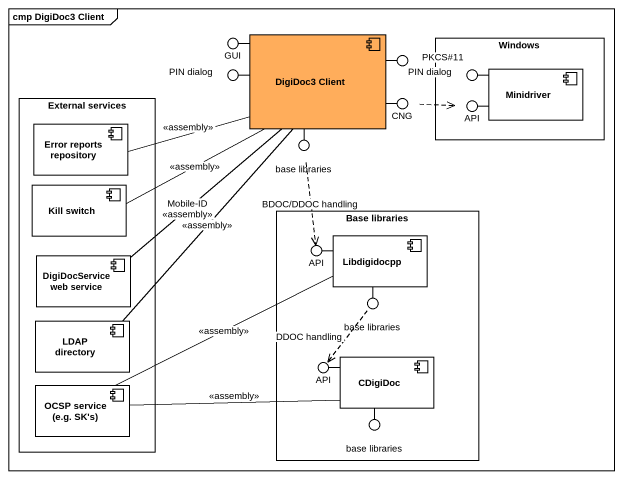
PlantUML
@startuml
mainframe cmp DigiDoc3 Client
() GUI
component "DigiDoc3 Client" as DigiDoc3_Client #FFAD5B
() "PKCS#11" as PKCS_11
rectangle Windows {
  component Minidriver #FFFFFF
}
rectangle "External services" as External_services {
  component "Error reports repository" as Error_reports_repository #FFFFFF
  component "Kill switch" as Kill_switch #FFFFFF
  component "DigiDocService web service" as DigiDocService_web_service #FFFFFF
  component "LDAP directory" as LDAP_directory #FFFFFF
  component "OCSP service (e.g. SK's)" as OCSP_service_e_g_SK_s #FFFFFF
}
() "PIN dialog" as PIN_dialog
() CNG
() "PIN dialog" as PIN_dialog_2
() "base libraries" as base_libraries
() API
rectangle "Base libraries" as Base_libraries {
  component Libdigidocpp #FFFFFF
  component CDigiDoc #FFFFFF
}
() "API" as API_2
() "base libraries" as base_libraries_2
() "API" as API_3
() "base libraries" as base_libraries_3
DigiDoc3_Client -left- GUI
DigiDoc3_Client -right- PKCS_11
DigiDoc3_Client -left- PIN_dialog
DigiDoc3_Client -right- CNG
Minidriver -left- PIN_dialog_2
DigiDoc3_Client -- base_libraries
Minidriver -left- API
Libdigidocpp -left- API_2
Libdigidocpp -- base_libraries_2
CDigiDoc -left- API_3
CDigiDoc -- base_libraries_3
DigiDoc3_Client -left- Error_reports_repository : <<assembly>>
DigiDoc3_Client -left- Kill_switch : <<assembly>>
DigiDoc3_Client -- DigiDocService_web_service : Mobile-ID\n<<assembly>>
DigiDoc3_Client -- LDAP_directory : <<assembly>>
CNG .right.> API
base_libraries ..> API_2 : BDOC/DDOC handling
Libdigidocpp -left- OCSP_service_e_g_SK_s : <<assembly>>
base_libraries_2 ..> API_3 : DDOC handling
CDigiDoc -left- OCSP_service_e_g_SK_s : <<assembly>>
@enduml
